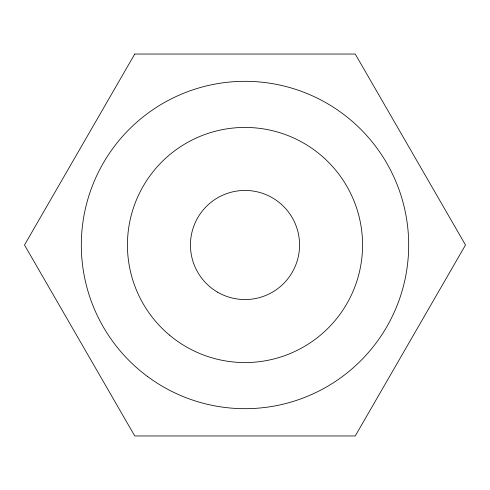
<?xml version="1.0" encoding="UTF-8"?>
<svg xmlns="http://www.w3.org/2000/svg" width="490" height="490" viewBox="0 0 490 490"><rect width="100%" height="100%" fill="white"/><g stroke="black" fill="none" stroke-linecap="round" stroke-linejoin="round"><path stroke-width="0.73" d="M134.75 54.041L24.5 245L134.75 435.959L355.25 435.959L465.5 245L355.25 54.041L134.75 54.041M147.441 376.43A163.678 163.678 0 0 0 407.6 263.773A163.678 163.678 0 0 0 179.959 94.797A163.678 163.678 0 0 0 147.441 376.43M169.436 335.056A117.557 117.557 0 0 0 360.775 265.415A117.557 117.557 0 0 0 204.789 134.53A117.557 117.557 0 0 0 169.436 335.056M217.719 292.248A54.562 54.562 0 0 0 299.562 245A54.562 54.562 0 0 0 217.719 197.752A54.562 54.562 0 0 0 217.719 292.248"/></g></svg>
